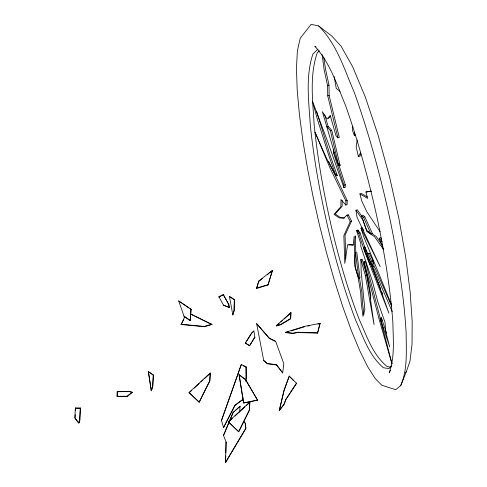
<?xml version="1.0" encoding="UTF-8"?>
<svg xmlns="http://www.w3.org/2000/svg" width="487" height="487" viewBox="0 0 487 487"><rect width="100%" height="100%" fill="white"/><g stroke="black" fill="none" stroke-linecap="round" stroke-linejoin="round"><path stroke-width="0.73" d="M342.197 200.565L342.142 206.305L335.184 213.994L340.456 217.555L344.851 217.908M338.544 163.973L345.295 184.725L345.259 187.318L343.944 187.714L343.974 185.121L333.504 152.918L333.479 149.759M328.743 161.672L347.194 200.492L347.115 204.686L345.825 205.07L345.898 200.881L329.821 167.583L315.028 132.257L326.418 158.111L335.957 175.874L337.235 175.49L330.083 155.201L316.672 111.602M257.617 400.235L245.478 379.41L239.093 374.686L243.585 402.999L257.617 400.235L245.485 379.677L239.099 374.953M352.728 126.243L352.606 130.79L354.293 135.435L355.82 134.972M234.375 299.572L234.15 310.834L232.835 315.077L229.42 296.327L234.375 299.572L234.052 310.511L232.737 314.754M243.95 421.681L245.436 423.52L245.88 428.53L225.505 462.65L226.096 442.105L225.84 452.867M225.505 462.65L225.737 455.875M117.063 396.333L117.264 391.481L129.262 391.323L132.336 392.455L127.302 396.467L117.257 396.588L117.063 396.333L127.113 396.205L132.154 392.187M117.257 396.588L117.264 391.481M290.629 318.474L290.885 312.587L276.208 325.748L280.682 324.421L290.629 318.474L290.666 318.802L280.731 324.738L276.257 326.065L279.075 323.538M290.666 318.802L290.885 312.587M80.252 407.923L79.631 419.879L78.797 423.045L79.856 420.117L80.477 408.173L75.369 407.978L74.834 417.968L78.565 422.807M153.241 374.911L152.65 386.246L151.226 390.635L148.352 371.508L153.405 375.185L152.821 386.514L151.396 390.897L148.352 371.508M79.911 419.088L78.797 423.045L75.065 418.211L75.26 414.62M75.485 410.316L75.369 407.978M249.447 410.182L249.819 402.049L228.336 421.772L238.654 431.792L249.447 410.182L249.819 402.049M380.53 319.308L365.39 261.251L364.087 261.635L363.99 263.297L367.368 276.549L370.832 295.463L370.51 299.426L374.065 324.586L365.305 275.319L360.849 259.48L362.127 259.102L366.583 274.942L370.808 298.835M199.153 402.238L209.763 380.694L210.244 372.975L189.041 392.504L199.153 402.238L209.873 380.968L210.244 372.975M322.102 54.434L324.123 69.696L327.568 85.511L327.739 95.878L337.911 137.833L339.299 137.419L329.145 95.458L328.999 85.079L325.566 69.264L323.685 56.949M239.622 412.02L240.103 406.219L233.072 412.349L223.527 435.408L226.193 442.33M190.222 320.659L191.032 309.178L178.692 300.929L184.153 316.52L190.222 320.659L191.032 309.178M355.248 237.906L355.407 236.505M282.685 372.908L283.824 363.716L275.605 341.241L269.287 338.124L256.631 323.624L263.698 360.453L267.333 363.783L276.506 364.976L282.685 372.908L276.452 364.684L267.278 363.497L263.698 360.453M354.293 135.435L354.749 132.44M357.227 140.025L356.161 146.642L358.395 156.589L359.905 156.138L361.019 154.184M242.435 399.669L234.923 405.184L223.551 427.537L235.008 405.434L242.52 399.93L242.818 397.441M245.734 380.347L246.118 378.113L246.093 366.875L241.302 364.513L221.494 420.464L223.551 427.537M242.52 399.93L242.897 397.702M245.685 381.364L246.191 378.387L246.093 366.875M279.325 410.139L284.018 390.288L289.181 376.074L296.583 383.348L285.656 399.997L284.171 404.295L279.38 410.389L284.122 404.033L285.613 399.736L296.546 383.074M279.38 410.389L284.067 390.562L288.968 377.06M317.597 332.798L320.062 323.368L304.972 326.284L285.364 332.323L293.028 333.163L297.508 332.237L317.597 332.798L317.609 333.114L297.545 332.554L293.064 333.479L285.406 332.639L288.31 331.744M317.609 333.114L320.062 323.368M267.984 285.035L272.464 270.291L258.798 281.005L256.558 288.432L267.984 285.035L272.464 270.291M256.558 288.432L258.798 281.005M400.771 385.509C407.856 369.152 406.097 350.865 406.182 333.498C404.082 296.644 398.116 260.174 390.976 223.996C381.491 179.447 369.657 135.404 354.329 92.493C344.346 69.513 336.888 44.013 318.638 25.927L311.126 24.35L300.229 38.223L297.393 50.8L296.449 68.545L297.204 90.211L299.432 114.689L302.926 141.041L307.516 168.532L313.044 196.584L319.411 224.805L326.558 252.911L334.429 280.561L342.854 306.944L351.462 330.789L359.856 350.969L367.807 366.961L375.185 378.509L381.857 385.284L395.718 389.685L400.771 385.509L406.31 371.77L409.969 361.184L412.02 344.339L412.166 321.177L410.139 291.963L405.75 257.38L398.896 218.541L389.606 177.067L378.162 135.374L365.36 97.144L352.564 66.585L341.064 46.143L331.531 35.807L318.638 25.927M234.241 411.655L233.163 412.599L223.527 435.408M345.825 205.07L340.949 199.506L340.894 206.677L334.021 214.341L339.256 217.914L343.615 218.279L347.006 215.163L348.278 214.779L351.547 221.104L350.263 221.488L343.852 235.605L344.802 263.4L347.59 244.791L353.197 245.284L354.207 236.189L354.682 265.926L357.72 275.131L360.697 292.705L361.281 303.066L362.973 316.367L364.873 309.549L361.214 272.355L360.849 259.48M351.547 221.104L345.052 235.245L345.794 258.554M390.434 370.266L389.192 372.841C395.024 356.654 393.173 339.129 392.851 322.278C390.331 288.042 384.578 254.171 377.717 220.562C369.213 181.681 358.895 143.19 345.624 105.649C337.028 85.164 330.247 62.914 314.797 46.314L316.142 46.983M238.654 431.792L249.381 409.92M190.423 313.78L211.961 324.5L204.437 326.734L181.158 324.531L184.725 316.842M181.158 324.531L183.843 319.174M358.395 156.589L360.593 152.693M225.408 462.443L245.801 428.292L245.357 423.276M253.885 331.002L254.859 337.339L249.581 345.776L245.253 343.073L251.56 332.998L253.885 331.002L251.633 333.309M245.332 343.378L246.099 342.148M246.866 340.924L251.091 334.173M249.581 345.776L254.786 337.028L254.859 337.339M328.463 118.621L330.734 116.016M391.53 365.944L389.028 368.592L383.476 367.776C369.128 355.808 363.272 337.071 355.827 320.58C344.425 290.891 335.756 260.247 328.317 229.353C320.367 195.165 314.048 160.576 310.347 125.658C308.892 101.935 305.276 77.141 312.879 54.094L317.962 49.041M319.381 50.721L317.281 52.76C309.324 75.783 312.8 100.724 314.127 124.52C317.652 159.474 323.867 194.106 331.757 228.33C339.153 259.236 347.815 289.893 359.284 319.557C366.784 336.054 372.732 354.859 387.287 366.65L390.848 367.137M405.208 372.805L406.31 371.77M189.169 392.766L191.397 390.714M194.185 388.145L199.201 383.525M200.875 381.985L203.103 379.927M204.777 378.387L210.354 373.255M228.975 421.517L232.275 418.485M235.026 415.959L244.931 406.864M246.586 405.342L249.886 402.311M347.298 215.674L348.278 214.779M280.768 322.017L282.46 320.501M284.152 318.985L290.922 312.916M235.86 410.243L240.103 406.219M258.859 281.352L262.426 278.564M267.174 274.838L268.361 273.907M269.548 272.976L272.519 270.65M218.9 296.784L223.229 294.501L228.762 304.381L229.401 307.553L223.618 305.386L218.9 296.784L219.01 297.119L220.836 296.157M221.457 295.828L222.711 295.171M370.077 264.538L371.149 264.204L363.375 247.25L370.077 264.538L371.423 264.143M291.214 330.85L304.272 326.832M327.568 85.511L328.999 85.079M327.739 95.878L329.145 95.458M331.738 130.279L328.135 126.358L326.807 126.754L330.399 130.68L331.738 130.279L340.09 165.428L338.763 165.823L335.604 156.893L322.357 111.633L327.118 119.029L330.259 115.389L335.933 135.636L337.911 137.833M333.504 152.918L334.819 152.522M343.974 185.121L345.295 184.725M367.18 196.827L361.354 193.473L359.923 193.905L367.63 198.386L365.926 192L370.96 191.05M345.898 200.881L347.194 200.492M363.704 230.454L362.352 227.746L360.995 228.153L380.244 266.754L357.001 217.208L355.96 210.195L357.318 209.794L362.115 216.587M361.378 215.577L362.772 215.163L364.854 216.873L372.366 233.48L370.942 233.906L366.595 230.229L361.378 215.577L363.454 217.293L370.942 233.906M363.454 217.293L364.854 216.873M392.029 363.789L380.006 317.956L389.71 346.908L385.826 332.207L384.98 322.254L377.802 301.806L372.257 280.822L360.745 246.148L360.861 243.841L356.575 230.448L357.89 230.059L360.07 232.908L365.676 250.068M356.575 230.448L358.742 233.303L360.07 232.908M355.96 210.195L362.9 220.094L366.997 231.605L368.397 231.191M366.997 231.605L374.588 236.761L383.421 249.356L379.203 238.228L380.688 237.784L381.668 238.91M366.863 253.916L369.323 253.191L373.219 261.129L374.132 266.231L372.774 266.632L366.863 253.916L367.965 253.593L371.855 261.537L372.774 266.632M256.491 288.085L267.929 284.688M371.855 261.537L373.219 261.129M365.305 275.319L366.583 274.942M358.761 278.254L355.492 252.309C354.786 261.105 354.84 270.042 358.761 278.254L359.978 277.888L356.746 251.937M211.857 324.184L204.321 326.418L181.024 324.214M368.209 253.514L369.323 253.191M243.585 402.999L257.623 399.985M307.869 326.053L309.306 325.773M317.926 324.111L320.075 323.697M365.926 192L371.557 191.202M117.458 391.743L129.451 391.585L132.336 392.455L131.027 392.169M75.601 408.228L80.477 408.173M348.802 244.431L353.038 244.791M190.545 314.103L193.223 315.406M194.563 316.051L209.282 323.204M210.621 323.855L211.961 324.5M256.631 323.624L269.348 338.435L275.027 341.235M243.177 365.688L246.172 367.161M245.253 343.073L249.508 345.472M230.138 297.07L234.466 299.901M188.737 307.912L178.692 300.929M189.973 308.734L191.202 309.562M371.922 233.559L376.037 236.329L381.954 244.718M190.052 320.288L183.976 316.142L184.153 316.52M148.523 371.782L153.405 375.185M340.078 91.386L336.237 88.421L334.204 76.569M293.43 380.353L289.181 376.074M189.041 392.504L199.031 401.982M228.336 421.772L238.581 431.549M243.561 421.395L245.436 423.52M379.203 238.228L382.131 241.607M373.499 265.945L375.13 268.112L391.731 306.439M380.14 231.739L366.827 211.821L361.75 200.991L359.923 193.905M228.86 304.71L223.229 294.501M336.176 173.518L337.235 175.49M347.006 215.163L350.263 221.488M367.825 253.636L364.702 246.854L366.632 252.303M221.494 420.464L241.302 364.513M391.408 304.527L363.673 236.542L360.995 228.153M379.83 286.831L380.676 288.931M381.808 291.737L382.654 293.844M370.79 263.516L379.543 286.131M392.218 311.771L373.766 268.52L371.338 265.257L378.472 283.653L388.918 313.19L364.812 251.895L358.742 233.303M339.603 164.052L340.09 165.428M343.944 187.714L327.909 142.301L312.496 101.217L317.147 118.451L328.816 155.578L335.957 175.874M386.514 333.108L381.297 317.579L382.058 320.489M357.89 230.059L358.341 231.471M372.397 259.455L373.602 263.284M223.618 305.386L223.515 305.051L229.401 307.553L228.385 303.858M324.732 114.829L328.299 127.058M229.42 296.327L229.523 296.662M380.737 320.032L381.985 324.372M382.398 325.821L383.026 327.988M391.938 363.813L379.245 319.691L364.087 261.635M330.399 130.68L338.763 165.823M269.287 338.124L269.348 338.435M359.43 277.706L361.896 292.352L362.456 302.719L363.941 314.547M239.093 374.686L243.579 402.749M355.486 235.805L355.735 253.66"/></g></svg>
